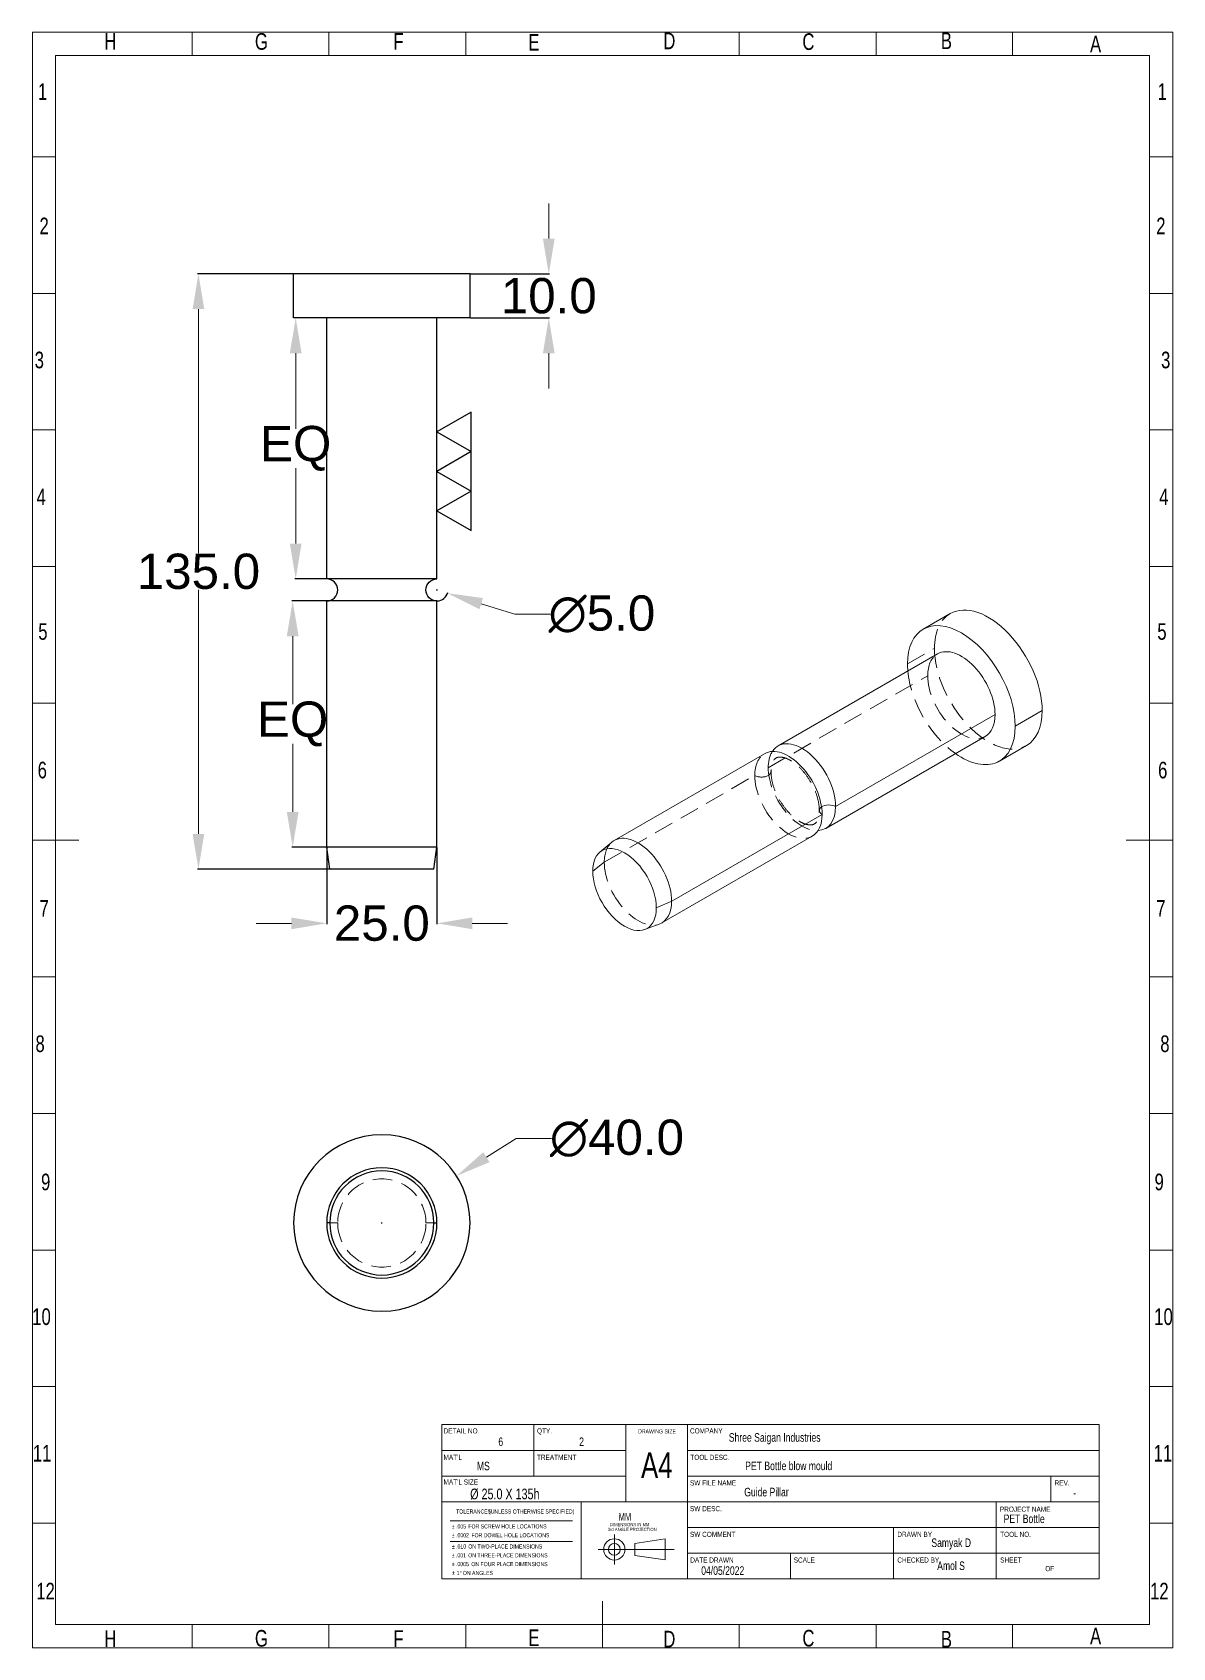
# Model space of a CAD drawing. Header units: millimetres. Extents: x -4200 to 3581, y -7493 to -4075.
# Drawn here: x 2334.9 to 2593.3, y -7425.8 to -7059.5 of the extents above; entities that cross this region are included whole.
import ezdxf
from ezdxf.enums import TextEntityAlignment as Align

# ---------------------------------------------------------------- set-up
doc = ezdxf.new("R2010")
doc.units = ezdxf.units.MM
doc.header["$LTSCALE"] = 0.7
doc.linetypes.add('HIDDEN', pattern=[9.525, 6.35, -3.175])
doc.linetypes.add('SLD-SOLID', pattern=[0])
doc.layers.add('BORDER', color=174, linetype='Continuous')
doc.layers.add('DIM___NOTES', color=5, linetype='SLD-SOLID')
doc.layers.add('dim', color=50, linetype='Continuous', lineweight=5)
doc.layers.add('out txt', color=202, linetype='Continuous', lineweight=13)
doc.styles.add('SLDTEXTSTYLE0', font='TXT', dxfattribs={"width": 0.75})
doc.styles.add('SLDTEXTSTYLE1', font='TXT', dxfattribs={"width": 0.822222})
doc.styles.get("Standard").update_dxf_attribs({"font": 'arial.ttf'})
doc.dimstyles.get("Standard").update_dxf_attribs({"dimtxt": 10, "dimasz": 11, "dimexe": 0.18, "dimexo": 0.0625, "dimgap": 0.09, "dimtad": 0, "dimtih": 1, "dimtoh": 1, "dimdec": 1, "dimzin": 0, "dimdsep": 46, "dimtxsty": 'Standard', "dimcen": 0.09, "dimadec": 0, "dimazin": 0, "dimtfac": 1, "dimtdec": 1, "dimtofl": 0, "dimtmove": 0, "dimatfit": 3, "dimfxl": 1, "dimtolj": 1, "dimtzin": 0, "dimarcsym": 0})

# ---------------------------------------------------------------- blocks, each defined once
blk = doc.blocks.new('*D39')
at = {"layer": 'Defpoints', "color": 0, "transparency": 16777216}
for p in [(2434.08, -7114.26), (2434.08, -7124.26), (2451.92, -7124.26)]:
    blk.add_point(p, dxfattribs=at)
at = {"layer": 'dim', "color": 0, "lineweight": 9, "transparency": 16777216}
for p, q in [((2451.92, -7106.26), (2451.92, -7098.26)), ((2451.92, -7132.26), (2451.92, -7140.26))]:
    blk.add_line(p, q, dxfattribs=at)
at = {"layer": 'dim', "color": 0, "lineweight": -2, "transparency": 16777216}
for p, q in [((2434.15, -7114.26), (2452.1, -7114.26)), ((2434.15, -7124.26), (2452.1, -7124.26))]:
    blk.add_line(p, q, dxfattribs=at)
at = {"layer": 'dim', "color": 0, "transparency": 16777216}
for points in [[(2450.59, -7106.26), (2453.26, -7106.26), (2451.92, -7114.26)], [(2450.59, -7132.26), (2453.26, -7132.26), (2451.92, -7124.26)]]:
    blk.add_solid(points, dxfattribs=at)
at = {"layer": 'dim', "color": 0, "lineweight": 9, "transparency": 16777216, "insert": (2451.92, -7119.26), "char_height": 8, "attachment_point": 5}
blk.add_mtext('\\A1;10.0', dxfattribs=at)
blk = doc.blocks.new('*D40')
at = {"layer": 'Defpoints', "color": 0, "transparency": 16777216}
for p in [(2394.08, -7114.26), (2372.51, -7249.26), (2402.29, -7249.26)]:
    blk.add_point(p, dxfattribs=at)
at = {"layer": 'dim', "color": 0, "lineweight": -2, "transparency": 16777216}
for p, q in [((2394.02, -7114.26), (2372.33, -7114.26)), ((2402.22, -7249.26), (2372.33, -7249.26))]:
    blk.add_line(p, q, dxfattribs=at)
at = {"layer": 'dim', "color": 0, "lineweight": 9, "transparency": 16777216}
for p, q in [((2372.51, -7122.26), (2372.51, -7177.58)), ((2372.51, -7241.26), (2372.51, -7185.94))]:
    blk.add_line(p, q, dxfattribs=at)
at = {"layer": 'dim', "color": 0, "transparency": 16777216}
for points in [[(2371.18, -7122.26), (2373.84, -7122.26), (2372.51, -7114.26)], [(2371.18, -7241.26), (2373.84, -7241.26), (2372.51, -7249.26)]]:
    blk.add_solid(points, dxfattribs=at)
at = {"layer": 'dim', "color": 0, "lineweight": 9, "transparency": 16777216, "insert": (2372.51, -7181.76), "char_height": 8, "attachment_point": 5}
blk.add_mtext('\\A1;135.0', dxfattribs=at)
blk = doc.blocks.new('*D41')
at = {"layer": 'Defpoints', "color": 0, "transparency": 16777216}
for p in [(2431.01, -7318.84), (2397.16, -7340.15)]:
    blk.add_point(p, dxfattribs=at)
at = {"layer": 'dim', "color": 0, "lineweight": 9, "transparency": 16777216}
for p, q in [((2444.55, -7310.32), (2437.78, -7314.58)), ((2452.55, -7310.32), (2444.55, -7310.32))]:
    blk.add_line(p, q, dxfattribs=at)
at = {"layer": 'dim', "color": 0, "lineweight": -2, "transparency": 16777216}
for p, q in [((2413.99, -7329.5), (2414.17, -7329.5)), ((2414.08, -7329.59), (2414.08, -7329.41))]:
    blk.add_line(p, q, dxfattribs=at)
at = {"layer": 'dim', "color": 0, "transparency": 16777216}
blk.add_solid([(2437.07, -7313.45), (2438.49, -7315.71), (2431.01, -7318.84)], dxfattribs=at)
at = {"layer": 'dim', "color": 0, "lineweight": 9, "transparency": 16777216, "insert": (2467.37, -7310.32), "char_height": 8, "attachment_point": 5}
blk.add_mtext('\\A1;∅40.0', dxfattribs=at)
blk = doc.blocks.new('*D42')
at = {"layer": 'Defpoints', "color": 0, "transparency": 16777216}
for p in [(2401.58, -7244.26), (2426.58, -7244.26), (2426.58, -7261.55)]:
    blk.add_point(p, dxfattribs=at)
at = {"layer": 'dim', "color": 0, "lineweight": -2, "transparency": 16777216}
for p, q in [((2401.58, -7244.32), (2401.58, -7261.73)), ((2426.58, -7244.32), (2426.58, -7261.73))]:
    blk.add_line(p, q, dxfattribs=at)
at = {"layer": 'dim', "color": 0, "lineweight": 9, "transparency": 16777216}
for p, q in [((2393.58, -7261.55), (2385.58, -7261.55)), ((2434.58, -7261.55), (2442.58, -7261.55))]:
    blk.add_line(p, q, dxfattribs=at)
at = {"layer": 'dim', "color": 0, "transparency": 16777216}
for points in [[(2393.58, -7260.22), (2393.58, -7262.88), (2401.58, -7261.55)], [(2434.58, -7260.22), (2434.58, -7262.88), (2426.58, -7261.55)]]:
    blk.add_solid(points, dxfattribs=at)
at = {"layer": 'dim', "color": 0, "lineweight": 9, "transparency": 16777216, "insert": (2414.08, -7261.55), "char_height": 8, "attachment_point": 5}
blk.add_mtext('\\A1;25.0', dxfattribs=at)
blk = doc.blocks.new('*D43')
at = {"layer": 'Defpoints', "color": 0, "transparency": 16777216}
for p in [(2424.2, -7185.18), (2428.97, -7186.67)]:
    blk.add_point(p, dxfattribs=at)
at = {"layer": 'dim', "color": 0, "lineweight": -2, "transparency": 16777216}
for p, q in [((2426.49, -7185.93), (2426.67, -7185.93)), ((2426.58, -7186.02), (2426.58, -7185.84))]:
    blk.add_line(p, q, dxfattribs=at)
at = {"layer": 'dim', "color": 0, "lineweight": 9, "transparency": 16777216}
for p, q in [((2444.24, -7191.43), (2436.61, -7189.05)), ((2452.24, -7191.43), (2444.24, -7191.43))]:
    blk.add_line(p, q, dxfattribs=at)
at = {"layer": 'dim', "color": 0, "lineweight": -2, "transparency": 16777216}
blk.add_arc((2426.58, -7185.93), 2.5, 271.4324, 346.8151, dxfattribs=at)
at = {"layer": 'dim', "color": 0, "transparency": 16777216}
blk.add_solid([(2437, -7187.78), (2436.21, -7190.32), (2428.97, -7186.67)], dxfattribs=at)
at = {"layer": 'dim', "color": 0, "lineweight": 9, "transparency": 16777216, "insert": (2463.96, -7191.43), "char_height": 8, "attachment_point": 5}
blk.add_mtext('\\A1;∅5.0', dxfattribs=at)
blk = doc.blocks.new('*D44')
at = {"layer": 'Defpoints', "color": 0, "transparency": 16777216}
for p in [(2401.58, -7124.26), (2394.56, -7183.43), (2401.58, -7183.43)]:
    blk.add_point(p, dxfattribs=at)
at = {"layer": 'dim', "color": 0, "lineweight": -2, "transparency": 16777216}
for p, q in [((2401.52, -7124.26), (2394.38, -7124.26)), ((2401.52, -7183.43), (2394.38, -7183.43))]:
    blk.add_line(p, q, dxfattribs=at)
at = {"layer": 'dim', "color": 0, "lineweight": 9, "transparency": 16777216}
for p, q in [((2394.56, -7132.26), (2394.56, -7149.37)), ((2394.56, -7175.43), (2394.56, -7158.32))]:
    blk.add_line(p, q, dxfattribs=at)
at = {"layer": 'dim', "color": 0, "transparency": 16777216}
for points in [[(2393.22, -7132.26), (2395.89, -7132.26), (2394.56, -7124.26)], [(2393.22, -7175.43), (2395.89, -7175.43), (2394.56, -7183.43)]]:
    blk.add_solid(points, dxfattribs=at)
at = {"layer": 'dim', "color": 0, "lineweight": 9, "transparency": 16777216, "insert": (2394.56, -7153.84), "char_height": 8, "attachment_point": 5}
blk.add_mtext('\\A1;EQ', dxfattribs=at)
blk = doc.blocks.new('*D45')
at = {"layer": 'Defpoints', "color": 0, "transparency": 16777216}
for p in [(2401.58, -7188.43), (2393.87, -7244.26), (2401.58, -7244.26)]:
    blk.add_point(p, dxfattribs=at)
at = {"layer": 'dim', "color": 0, "lineweight": -2, "transparency": 16777216}
for p, q in [((2401.52, -7188.43), (2393.69, -7188.43)), ((2401.52, -7244.26), (2393.69, -7244.26))]:
    blk.add_line(p, q, dxfattribs=at)
at = {"layer": 'dim', "color": 0, "lineweight": 9, "transparency": 16777216}
for p, q in [((2393.87, -7196.43), (2393.87, -7211.87)), ((2393.87, -7236.26), (2393.87, -7220.82))]:
    blk.add_line(p, q, dxfattribs=at)
at = {"layer": 'dim', "color": 0, "transparency": 16777216}
for points in [[(2392.54, -7196.43), (2395.21, -7196.43), (2393.87, -7188.43)], [(2392.54, -7236.26), (2395.21, -7236.26), (2393.87, -7244.26)]]:
    blk.add_solid(points, dxfattribs=at)
at = {"layer": 'dim', "color": 0, "lineweight": 9, "transparency": 16777216, "insert": (2393.87, -7216.34), "char_height": 8, "attachment_point": 5}
blk.add_mtext('\\A1;EQ', dxfattribs=at)
blk = doc.blocks.new('out border')
at = {"layer": 'out txt', "linetype": 'SLD-SOLID'}
for p, q in [((73, 505), (73, 520)), ((161, 505), (161, 520)), ((249, 505), (249, 520)), ((425, 505), (425, 520)), ((513, 505), (513, 520)), ((600.9, 505), (600.9, 520)), ((-15, -505), (-15, 505)), ((-15, 505), (688.9, 505)), ((688.9, 505), (688.9, -505)), ((-15, 439.9), (-29.9, 439.9)), ((688.9, 439.9), (703.9, 439.9)), ((688.9, 439.9), (703.9, 439.9)), ((-15, 351.9), (-29.9, 351.9)), ((688.9, 351.9), (703.9, 351.9)), ((688.9, 351.9), (703.9, 351.9)), ((-15, 264), (-29.9, 264)), ((688.9, 264), (703.9, 264)), ((688.9, 264), (703.9, 264)), ((-15, 176), (-29.9, 176)), ((688.9, 176), (703.9, 176)), ((688.9, 176), (703.9, 176)), ((-15, 88), (-29.9, 88)), ((688.9, 88), (703.9, 88)), ((688.9, 88), (703.9, 88)), ((-29.9, 0), (0, 0)), ((703.9, 0), (674, 0)), ((688.9, 0), (703.9, 0)), ((-15, -88), (-29.9, -88)), ((688.9, -88), (703.9, -88)), ((688.9, -88), (703.9, -88)), ((-15, -176), (-29.9, -176)), ((688.9, -176), (703.9, -176)), ((688.9, -176), (703.9, -176)), ((-15, -264), (-29.9, -264)), ((688.9, -264), (703.9, -264)), ((688.9, -264), (703.9, -264)), ((-15, -351.9), (-29.9, -351.9)), ((688.9, -351.9), (703.9, -351.9)), ((688.9, -351.9), (703.9, -351.9)), ((-15, -439.9), (-29.9, -439.9)), ((688.9, -439.9), (703.9, -439.9)), ((688.9, -439.9), (703.9, -439.9)), ((337, -520), (337, -490.1)), ((688.9, -505), (-15, -505)), ((73, -505), (73, -520)), ((161, -505), (161, -520)), ((249, -505), (249, -520)), ((425, -505), (425, -520)), ((513, -505), (513, -520)), ((600.9, -505), (600.9, -520))]:
    blk.add_line(p, q, dxfattribs=at)
blk.add_lwpolyline([(-29.9, -520), (-29.9, 520), (703.9, 520), (703.9, -520)], close=True, dxfattribs=at)
at = {"layer": 'out txt', "linetype": 'Continuous', "style": 'SLDTEXTSTYLE0'}
for s, insert, char_height, attachment_point in [('H', (20.3, 508.9), 10.7, 8), ('G', (117.5, 508.6), 10.7, 8), ('F', (205.7, 508.8), 10.7, 8), ('E', (292.9, 508.2), 10.7, 8), ('D', (380, 509.1), 10.7, 8), ('C', (469.5, 508.5), 10.7, 8), ('B', (558.3, 509.2), 10.7, 8), ('A', (654.3, 507.1), 10.7, 8), ('1', (-23.3, 487.2), 10.7, 2), ('1', (697.2, 487.2), 10.7, 2), ('2', (-22.3, 400.7), 10.7, 2), ('2', (696.3, 400.7), 10.7, 2), ('3', (-25.4, 314.4), 10.7, 2), ('3', (699.4, 314.4), 10.7, 2), ('4', (-24.2, 226.3), 10.7, 2), ('4', (698.2, 226.3), 10.7, 2), ('5', (-23.1, 139.6), 10.7, 2), ('5', (697, 139.6), 10.7, 2), ('6', (-23.5, 50.4), 10.7, 2), ('6', (697.5, 50.4), 10.7, 2), ('7', (-22.3, -38.7), 10.7, 2), ('7', (696.3, -38.7), 10.7, 2), ('8', (-24.9, -125.8), 10.7, 2), ('8', (698.9, -125.8), 10.7, 2), ('9', (-21.3, -214.8), 10.7, 2), ('9', (695.2, -214.8), 10.7, 2), ('10', (-24, -301.5), 10.73, 2), ('10', (698, -301.5), 10.73, 2), ('11', (-23.6, -389.4), 10.73, 2), ('11', (697.6, -389.4), 10.73, 2), ('12', (-21.4, -478.2), 10.73, 2), ('12', (695.3, -478.2), 10.73, 2), ('H', (20.3, -508.9), 10.7, 2), ('G', (117.5, -508.6), 10.7, 2), ('F', (205.7, -508.8), 10.7, 2), ('E', (292.9, -508.2), 10.7, 2), ('D', (380, -509.1), 10.7, 2), ('C', (469.5, -508.5), 10.7, 2), ('B', (558.3, -509.2), 10.7, 2), ('A', (654.3, -507.1), 10.7, 2)]:
    blk.add_mtext(s, dxfattribs=dict(at, insert=insert, char_height=char_height, attachment_point=attachment_point))
blk = doc.blocks.new('proj')
at = {"color": 3, "linetype": 'Continuous', "lineweight": 9}
for p, q in [((-3434.1, -7322.6), (-3434.1, -7343.8)), ((-3419.7, -7329), (-3398.2, -7325.7)), ((-3398.2, -7340.7), (-3398.2, -7325.7)), ((-3445.6, -7333.2), (-3391.8, -7333.2)), ((-3419.7, -7329), (-3419.7, -7337.4)), ((-3419.7, -7337.4), (-3398.2, -7340.7))]:
    blk.add_line(p, q, dxfattribs=at)
for radius in [7.52, 4.17]:
    blk.add_circle((-3434.1, -7333.2), radius, dxfattribs=at)
at = {"color": 3, "linetype": 'Continuous', "lineweight": 9, "attachment_point": 1, "style": 'SLDTEXTSTYLE0'}
for s, insert, char_height in [('DIMENSIONS IN MM', (-3437.2, -7314.4), 2.332), ('MM', (-3431.1, -7307.4), 5.35), ('3rd ANGLE PROJECTION', (-3438.8, -7317.9), 2.332)]:
    blk.add_mtext(s, dxfattribs=dict(at, insert=insert, char_height=char_height))

msp = doc.modelspace()

# ---------------------------------------------------------------- linework, layer by layer
at = {"color": 6, "linetype": 'Continuous', "extrusion": (-2.44929e-16, -1, -2.22045e-16)}
for p, q in [((2394.08, -7124.26), (2394.08, -7114.26)), ((2434.08, -7114.26), (2394.08, -7114.26)), ((2434.08, -7124.26), (2434.08, -7114.26)), ((2434.08, -7124.26), (2394.08, -7124.26)), ((2401.58, -7183.43), (2401.58, -7124.26)), ((2426.58, -7183.43), (2426.58, -7124.26)), ((2426.58, -7183.43), (2401.58, -7183.43)), ((2426.58, -7188.43), (2401.58, -7188.43)), ((2401.58, -7244.26), (2401.58, -7188.43)), ((2426.58, -7244.26), (2426.58, -7188.43)), ((2426.58, -7244.26), (2401.58, -7244.26)), ((2402.29, -7249.26), (2401.58, -7244.26)), ((2425.88, -7249.26), (2426.58, -7244.26)), ((2425.88, -7249.26), (2402.29, -7249.26))]:
    msp.add_line(p, q, dxfattribs=at)
at = {"color": 6, "linetype": 'Continuous', "lineweight": 0, "extrusion": (1.66533e-16, 0.816497, 0.57735)}
for p, q in [((2542.92, -7191.29), (2536.81, -7194.82)), ((2540.05, -7200.43), (2503.91, -7221.3)), ((2557.67, -7216.84), (2563.78, -7213.31)), ((2516.94, -7235.06), (2553.09, -7214.2)), ((2550.85, -7219.14), (2514.71, -7240.01)), ((2500.85, -7223.07), (2466.74, -7242.76)), ((2560.2, -7221.22), (2554.09, -7224.75)), ((2479.78, -7256.52), (2513.89, -7236.83)), ((2511.65, -7241.77), (2477.54, -7261.47)), ((2463.51, -7245.39), (2466.23, -7243.12)), ((2476.29, -7258.04), (2479.78, -7256.52)), ((2473.65, -7262.95), (2476.98, -7261.73))]:
    msp.add_line(p, q, dxfattribs=at)
at = {"color": 3, "linetype": 'HIDDEN', "lineweight": 0, "extrusion": (1.66533e-16, 0.816497, 0.57735)}
for p, q in [((2533.23, -7202.73), (2539.34, -7199.2)), ((2501.67, -7226.25), (2537.82, -7205.38)), ((2464.5, -7247.7), (2498.61, -7228.01)), ((2461.88, -7249.72), (2464.5, -7247.7))]:
    msp.add_line(p, q, dxfattribs=at)
at = {"color": 6, "linetype": 'Continuous'}
for p, q in [((2402.29, -7329.5), (2401.58, -7329.5)), ((2425.88, -7329.5), (2426.58, -7329.5))]:
    msp.add_line(p, q, dxfattribs=at)
at = {"color": 3, "linetype": 'HIDDEN', "lineweight": 0}
for p, q in [((2404.08, -7329.5), (2402.29, -7329.5)), ((2424.08, -7329.5), (2425.88, -7329.5))]:
    msp.add_line(p, q, dxfattribs=at)
at = {"color": 1}
for points in [[(2426.58, -7150.08), (2434.34, -7154.56), (2434.34, -7145.61)], [(2426.58, -7159.04), (2434.34, -7163.51), (2434.34, -7154.56)], [(2426.58, -7167.99), (2434.34, -7172.46), (2434.34, -7163.51)]]:
    msp.add_lwpolyline(points, close=True, dxfattribs=at)
at = {"color": 6, "linetype": 'Continuous'}
for centre, radius, start, end in [((2401.58, -7185.93), 2.5, 270, 90), ((2414.08, -7329.5), 20, 0, 180), ((2414.08, -7329.5), 12.5, 0, 180), ((2414.08, -7329.5), 11.8, 0, 180), ((2414.08, -7329.5), 20, 180, 0), ((2414.08, -7329.5), 12.5, 180, 0), ((2414.08, -7329.5), 11.8, 180, 0)]:
    msp.add_arc(centre, radius, start, end, dxfattribs=at)
at = {"color": 6, "linetype": 'Continuous', "extrusion": (5.43852e-32, 2.22045e-16, -1)}
msp.add_arc((-2426.58, -7185.93), 2.5, 270, 90, dxfattribs=at)
at = {"color": 3, "linetype": 'HIDDEN', "lineweight": 0}
for start, end in [(0, 180), (180, 0)]:
    msp.add_arc((2414.08, -7329.5), 10, start, end, dxfattribs=at)
at = {"color": 3, "linetype": 'HIDDEN', "lineweight": 0, "extrusion": (6.83926e-17, 1.03585e-16, -1)}
msp.add_ellipse((2551.56, -7206.26), major_axis=(-8.64, 14.96), ratio=0.57735, start_param=-0.785398, end_param=0, dxfattribs=at)
at = {"color": 6, "linetype": 'Continuous', "lineweight": 0, "extrusion": (-9.98667e-17, 6.4407e-18, -1)}
msp.add_ellipse((2551.56, -7206.26), major_axis=(-8.64, 14.96), ratio=0.57735, start_param=0, end_param=2.356194, dxfattribs=at)
at = {"color": 6, "linetype": 'Continuous', "lineweight": 0, "extrusion": (-2.4037e-17, -1.38778e-17, -1)}
msp.add_ellipse((2545.45, -7209.79), major_axis=(-8.64, 14.96), ratio=0.57735, start_param=-0.785398, end_param=2.356194, dxfattribs=at)
at = {"color": 3, "linetype": 'HIDDEN', "lineweight": 0, "extrusion": (2.03185e-17, 7.58296e-17, -1)}
for centre in [(2545.45, -7209.79), (2506.25, -7232.42)]:
    msp.add_ellipse(centre, major_axis=(-5.4, 9.35), ratio=0.57735, start_param=-0.785398, end_param=0, dxfattribs=at)
at = {"color": 3, "linetype": 'HIDDEN', "lineweight": 0}
for centre, major_axis, start_param, end_param in [((2551.56, -7206.26), (8.64, -14.96), -2.356194, 0), ((2545.45, -7209.79), (8.64, -14.96), -2.245928, -0.895665), ((2545.45, -7209.79), (5.4, -9.35), -2.356194, 0), ((2500.14, -7227.13), (2.16, 0), -2.356194, 0.785398), ((2506.25, -7232.42), (5.4, -9.35), -2.356194, 0), ((2509.31, -7230.66), (5.4, -9.35), -2.356194, -0.286757), ((2472.14, -7252.11), (5.4, -9.35), -2.356194, -0.099542)]:
    msp.add_ellipse(centre, major_axis=major_axis, ratio=0.57735, start_param=start_param, end_param=end_param, dxfattribs=at)
at = {"color": 6, "linetype": 'Continuous', "lineweight": 0, "extrusion": (-7.43708e-18, 1.23904e-16, -1)}
for centre in [(2545.45, -7209.79), (2506.25, -7232.42)]:
    msp.add_ellipse(centre, major_axis=(-5.4, 9.35), ratio=0.57735, start_param=0, end_param=2.356194, dxfattribs=at)
at = {"color": 6, "linetype": 'Continuous', "lineweight": 0}
for centre, major_axis, start_param, end_param in [((2545.45, -7209.79), (8.64, -14.96), -2.356194, -2.245928), ((2551.56, -7206.26), (8.64, -14.96), 0, 0.785398), ((2545.45, -7209.79), (8.64, -14.96), -0.895665, 0.785398), ((2545.45, -7209.79), (5.4, -9.35), 0, 0.785398), ((2509.31, -7230.66), (5.4, -9.35), -0.286757, 0.785398), ((2506.25, -7232.42), (5.4, -9.35), 0, 0.785398), ((2469.09, -7253.88), (5.1, -8.83), -2.356194, 0.785398), ((2472.14, -7252.11), (5.4, -9.35), -0.099542, 0.785398)]:
    msp.add_ellipse(centre, major_axis=major_axis, ratio=0.57735, start_param=start_param, end_param=end_param, dxfattribs=at)
at = {"color": 6, "linetype": 'Continuous', "lineweight": 0, "extrusion": (2.4037e-17, 1.38778e-17, -1)}
msp.add_ellipse((2509.31, -7230.66), major_axis=(-5.4, 9.35), ratio=0.57735, start_param=-0.286757, end_param=2.356194, dxfattribs=at)
at = {"color": 3, "linetype": 'HIDDEN', "lineweight": 0, "extrusion": (-7.43708e-18, 1.23904e-16, -1)}
msp.add_ellipse((2509.31, -7230.66), major_axis=(-5.4, 9.35), ratio=0.57735, start_param=-0.785398, end_param=-0.286757, dxfattribs=at)
at = {"color": 3, "linetype": 'HIDDEN', "lineweight": 0, "extrusion": (8.53828e-17, 5.55112e-17, -1)}
msp.add_ellipse((2515.41, -7235.95), major_axis=(-2.16, 0), ratio=0.57735, start_param=-0.785398, end_param=0.697506, dxfattribs=at)
at = {"color": 6, "linetype": 'Continuous', "lineweight": 0, "extrusion": (4.3259e-17, 5.55112e-17, -1)}
msp.add_ellipse((2515.41, -7235.95), major_axis=(2.16, 0), ratio=0.57735, start_param=-2.444087, end_param=-0.785398, dxfattribs=at)
at = {"color": 6, "linetype": 'Continuous', "lineweight": 0, "extrusion": (1.40504e-16, 1.45219e-16, -1)}
msp.add_ellipse((2472.14, -7252.11), major_axis=(-5.4, 9.35), ratio=0.57735, start_param=-0.099542, end_param=2.356194, dxfattribs=at)
at = {"color": 6, "linetype": 'Continuous', "lineweight": 0, "extrusion": (2.03185e-17, 7.58296e-17, -1)}
msp.add_ellipse((2469.09, -7253.88), major_axis=(-5.1, 8.83), ratio=0.57735, start_param=-0.785398, end_param=2.356194, dxfattribs=at)
at = {"color": 3, "linetype": 'HIDDEN', "lineweight": 0, "extrusion": (-3.14741e-17, 1.10026e-16, -1)}
msp.add_ellipse((2472.14, -7252.11), major_axis=(-5.4, 9.35), ratio=0.57735, start_param=-0.785398, end_param=-0.099542, dxfattribs=at)
at = {"color": 3, "linetype": 'HIDDEN', "lineweight": 0}
for points, knots in [([(2513.25, -7235.95), (2513.25, -7235.3), (2513.17, -7234.57), (2512.84, -7233.01), (2512.57, -7232.18), (2511.88, -7230.52), (2511.44, -7229.68), (2510.44, -7228.11), (2509.88, -7227.38), (2508.7, -7226.09), (2508.09, -7225.54), (2506.9, -7224.68), (2506.32, -7224.36), (2505.29, -7223.95), (2504.84, -7223.86), (2504.06, -7223.82), (2503.77, -7223.9), (2503.3, -7224.13), (2503.1, -7224.3), (2502.67, -7224.94), (2502.47, -7225.45), (2502.33, -7226.44), (2502.3, -7226.77), (2502.3, -7227.13)], [0, 0, 0, 0, 0.279472, 0.279472, 0.566348, 0.566348, 0.858905, 0.858905, 1.152662, 1.152662, 1.442793, 1.442793, 1.725459, 1.725459, 2.00429, 2.00429, 2.32154, 2.32154, 2.6357, 2.6357, 2.986666, 2.986666, 3.141593, 3.141593, 3.141593, 3.141593]), ([(2502.3, -7227.13), (2502.3, -7227.78), (2502.38, -7228.51), (2502.72, -7230.06), (2502.98, -7230.89), (2503.68, -7232.56), (2504.11, -7233.39), (2505.11, -7234.96), (2505.68, -7235.7), (2506.85, -7236.98), (2507.47, -7237.54), (2508.66, -7238.4), (2509.23, -7238.72), (2510.26, -7239.13), (2510.71, -7239.22), (2511.49, -7239.25), (2511.78, -7239.18), (2512.26, -7238.94), (2512.46, -7238.77), (2512.88, -7238.14), (2513.09, -7237.63), (2513.23, -7236.64), (2513.25, -7236.31), (2513.25, -7235.95)], [3.141593, 3.141593, 3.141593, 3.141593, 3.421064, 3.421064, 3.707941, 3.707941, 4.000497, 4.000497, 4.294255, 4.294255, 4.584386, 4.584386, 4.867052, 4.867052, 5.145882, 5.145882, 5.463133, 5.463133, 5.777292, 5.777292, 6.128259, 6.128259, 6.283185, 6.283185, 6.283185, 6.283185])]:
    msp.add_open_spline(points, degree=3, knots=knots, dxfattribs=at)
at = {"layer": 'BORDER', "color": 3, "linetype": 'Continuous', "lineweight": 9}
for p, q in [((2483.4, -7375.24), (2427.65, -7375.24)), ((2427.65, -7375.24), (2427.65, -7410.22)), ((2448.53, -7381.07), (2448.53, -7375.24)), ((2469.41, -7375.24), (2469.41, -7392.73)), ((2576.67, -7375.24), (2483.4, -7375.24)), ((2483.4, -7375.24), (2483.4, -7410.22)), ((2469.41, -7381.07), (2427.65, -7381.07)), ((2448.53, -7381.07), (2448.53, -7386.9)), ((2483.4, -7381.07), (2576.67, -7381.07)), ((2469.41, -7386.9), (2427.65, -7386.9)), ((2576.67, -7386.9), (2483.4, -7386.9)), ((2565.69, -7392.73), (2565.69, -7386.9)), ((2483.4, -7392.73), (2427.65, -7392.73)), ((2459.27, -7410.22), (2459.27, -7392.73)), ((2576.67, -7392.73), (2483.4, -7392.73)), ((2553.35, -7404.39), (2553.35, -7392.73)), ((2457.32, -7397.03), (2429.59, -7397.03)), ((2576.67, -7398.56), (2483.4, -7398.56)), ((2530.03, -7404.39), (2530.03, -7398.56)), ((2457.32, -7401.77), (2429.59, -7401.77)), ((2576.67, -7404.39), (2483.4, -7404.39)), ((2506.71, -7410.22), (2506.71, -7404.39)), ((2530.03, -7410.22), (2530.03, -7404.39)), ((2553.35, -7410.22), (2553.35, -7404.39)), ((2427.65, -7410.22), (2483.4, -7410.22))]:
    msp.add_line(p, q, dxfattribs=at)
at = {"layer": 'DIM___NOTES', "color": 3, "linetype": 'Continuous', "lineweight": 9}
for p, q in [((2427.65, -7375.24), (2576.67, -7375.24)), ((2427.65, -7375.24), (2427.65, -7410.22)), ((2576.67, -7375.24), (2576.67, -7410.22)), ((2427.65, -7410.22), (2576.67, -7410.22))]:
    msp.add_line(p, q, dxfattribs=at)

# ---------------------------------------------------------------- block references
at = {"xscale": 0.3200000000000001, "yscale": 0.3200000000000001, "zscale": 0.3200000000000001}
msp.add_blockref('proj', (3565.7, -5056.91), dxfattribs=at)
at = {"layer": 'out txt', "xscale": 0.3522648511494985, "yscale": 0.3522648511494985, "zscale": 0.3522648511494985}
msp.add_blockref('out border', (2345.39, -7242.65), dxfattribs=at)

# ---------------------------------------------------------------- texts
at = {"layer": 'BORDER', "color": 2, "linetype": 'Continuous', "lineweight": 9, "style": 'SLDTEXTSTYLE0', "width": 0.75}
for s, height, p in [('6', 1.94, (2440.49, -7380.67)), ('2', 1.94, (2458.81, -7380.67)), ('MS', 1.943, (2435.63, -7386.17)), ('%%C 25.0 X 135h', 2.4289, (2434.11, -7392.9)), ('Guide Pillar', 1.9431, (2496.23, -7392.09)), ('-', 1.94, (2570.83, -7392.26)), ('Samyak D', 1.943, (2538.65, -7403.58)), ('Amol S', 1.943, (2539.97, -7408.79))]:
    msp.add_text(s, height=height, dxfattribs=at).set_placement(p, align=Align.BOTTOM_LEFT)
at = {"layer": 'BORDER', "color": 3, "linetype": 'Continuous', "lineweight": 9, "style": 'SLDTEXTSTYLE0'}
for s, insert, char_height, attachment_point in [('DETAIL NO.', (2428.07, -7376.07), 1.166, 1), ('QTY.', (2449.26, -7376.07), 1.166, 1), ('DRAWING SIZE', (2476.46, -7376.3), 0.9327, 2), ('COMPANY', (2483.93, -7376.07), 1.166, 1), ('Shree Saigan Industries', (2492.73, -7377.17), 1.9431, 1), ('A4', (2476.41, -7381.54), 5.829, 2), ("MAT'L", (2428.07, -7382.06), 1.166, 1), ('TREATMENT', (2449.24, -7382.06), 1.166, 1), ('TOOL DESC.', (2484.01, -7382.06), 1.166, 1), ('PET Bottle blow mould', (2496.46, -7383.61), 1.9431, 1), ("MAT'L SIZE", (2428.07, -7387.67), 1.166, 1), ('SW FILE NAME', (2483.93, -7387.87), 1.1659, 1), ('REV.', (2566.59, -7387.87), 1.166, 1), ('SW DESC.', (2483.93, -7393.7), 1.166, 1), ('PROJECT NAME', (2554.19, -7393.83), 1.1659, 1), ('PET Bottle', (2555.03, -7395.62), 1.943, 1), ('SW COMMENT', (2483.93, -7399.53), 1.166, 1), ('DRAWN BY', (2530.93, -7399.53), 1.166, 1), ('TOOL NO.', (2554.25, -7399.53), 1.166, 1), ('DATE DRAWN', (2484, -7405.36), 1.166, 1), ('04/05/2022', (2486.48, -7407.36), 1.943, 1), ('SCALE', (2507.45, -7405.36), 1.166, 1), ('CHECKED BY', (2530.93, -7405.36), 1.166, 1), ('SHEET', (2554.25, -7405.36), 1.166, 1), ('OF', (2564.47, -7407.3), 1.166, 1)]:
    msp.add_mtext(s, dxfattribs=dict(at, insert=insert, char_height=char_height, attachment_point=attachment_point))
at = {"layer": 'BORDER', "color": 2, "linetype": 'Continuous', "lineweight": 9}
for s, insert, char_height, attachment_point, style in [('TOLERANCES', (2434.89, -7394.47), 0.933, 2, 'SLDTEXTSTYLE0'), ('(UNLESS OTHERWISE SPECIFIED)', (2448.04, -7394.47), 0.9327, 2, 'SLDTEXTSTYLE0'), ('± .005', (2429.94, -7397.85), 0.933, 1, 'SLDTEXTSTYLE0'), ('± .0002', (2429.94, -7399.85), 0.933, 1, 'SLDTEXTSTYLE0'), ('FOR SCREW HOLE LOCATIONS', (2433.7, -7397.85), 0.9327, 1, 'SLDTEXTSTYLE0'), ('FOR DOWEL HOLE LOCATIONS', (2434.39, -7399.85), 0.9327, 1, 'SLDTEXTSTYLE0'), ('± .010', (2429.95, -7402.4), 0.933, 1, 'SLDTEXTSTYLE0'), ('ON TWO-PLACE DIMENSIONS', (2433.68, -7402.4), 0.9327, 1, 'SLDTEXTSTYLE0'), ('± .0005', (2429.92, -7406.4), 0.933, 1, 'SLDTEXTSTYLE0'), ('± .001', (2429.93, -7404.4), 0.933, 1, 'SLDTEXTSTYLE0'), ('ON THREE-PLACE DIMENSIONS', (2433.66, -7404.4), 0.9327, 1, 'SLDTEXTSTYLE0'), ('ON FOUR PLACE DIMENSIONS', (2434.37, -7406.4), 0.9327, 1, 'SLDTEXTSTYLE0'), ('± 1°', (2429.93, -7408.4), 0.933, 1, 'SLDTEXTSTYLE1'), ('ON ANGLES', (2432.45, -7408.4), 0.933, 1, 'SLDTEXTSTYLE0')]:
    msp.add_mtext(s, dxfattribs=dict(at, insert=insert, char_height=char_height, attachment_point=attachment_point, style=style))

# ---------------------------------------------------------------- dimensions: what is measured, and where the dimension line sits
at = {"layer": 'dim', "lineweight": 9}
for base, p1, p2, picture, middle in [((2451.92, -7124.26), (2434.08, -7114.26), (2434.08, -7124.26), '*D39', (2451.92, -7119.26)), ((2372.51, -7249.26), (2394.08, -7114.26), (2402.29, -7249.26), '*D40', (2372.51, -7181.76))]:
    dim = msp.add_linear_dim(base=base, p1=p1, p2=p2, angle=90, dimstyle='Standard', override={"dimtxt": 8, "dimasz": 8, "dimlwd": 9}, dxfattribs=at)
    dim.commit()
    dim.dimension.update_dxf_attribs({"geometry": picture, "text_midpoint": middle})
for base, p1, p2, picture, middle in [((2394.56, -7183.43), (2401.58, -7124.26), (2401.58, -7183.43), '*D44', (2394.56, -7153.84)), ((2393.87, -7244.26), (2401.58, -7188.43), (2401.58, -7244.26), '*D45', (2393.87, -7216.34))]:
    dim = msp.add_linear_dim(base=base, p1=p1, p2=p2, angle=90, text='EQ', dimstyle='Standard', override={"dimtxt": 8, "dimasz": 8, "dimlwd": 9}, dxfattribs=at)
    dim.commit()
    dim.dimension.update_dxf_attribs({"geometry": picture, "text_midpoint": middle})
for p1, p2, picture, middle in [((2424.2, -7185.18), (2428.97, -7186.67), '*D43', (2463.96, -7191.43)), ((2397.16, -7340.15), (2431.01, -7318.84), '*D41', (2467.37, -7310.32))]:
    dim = msp.add_diameter_dim_2p(p1=p1, p2=p2, dimstyle='Standard', override={"dimtxt": 8, "dimasz": 8, "dimlwd": 9}, dxfattribs=at)
    dim.commit()
    dim.dimension.update_dxf_attribs({"geometry": picture, "text_midpoint": middle})
dim = msp.add_linear_dim(base=(2426.58, -7261.55), p1=(2401.58, -7244.26), p2=(2426.58, -7244.26), dimstyle='Standard', override={"dimtxt": 8, "dimasz": 8, "dimlwd": 9}, dxfattribs=at)
dim.commit()
dim.dimension.update_dxf_attribs({"geometry": '*D42', "text_midpoint": (2414.08, -7261.55)})

doc.saveas('drawing.dxf')
